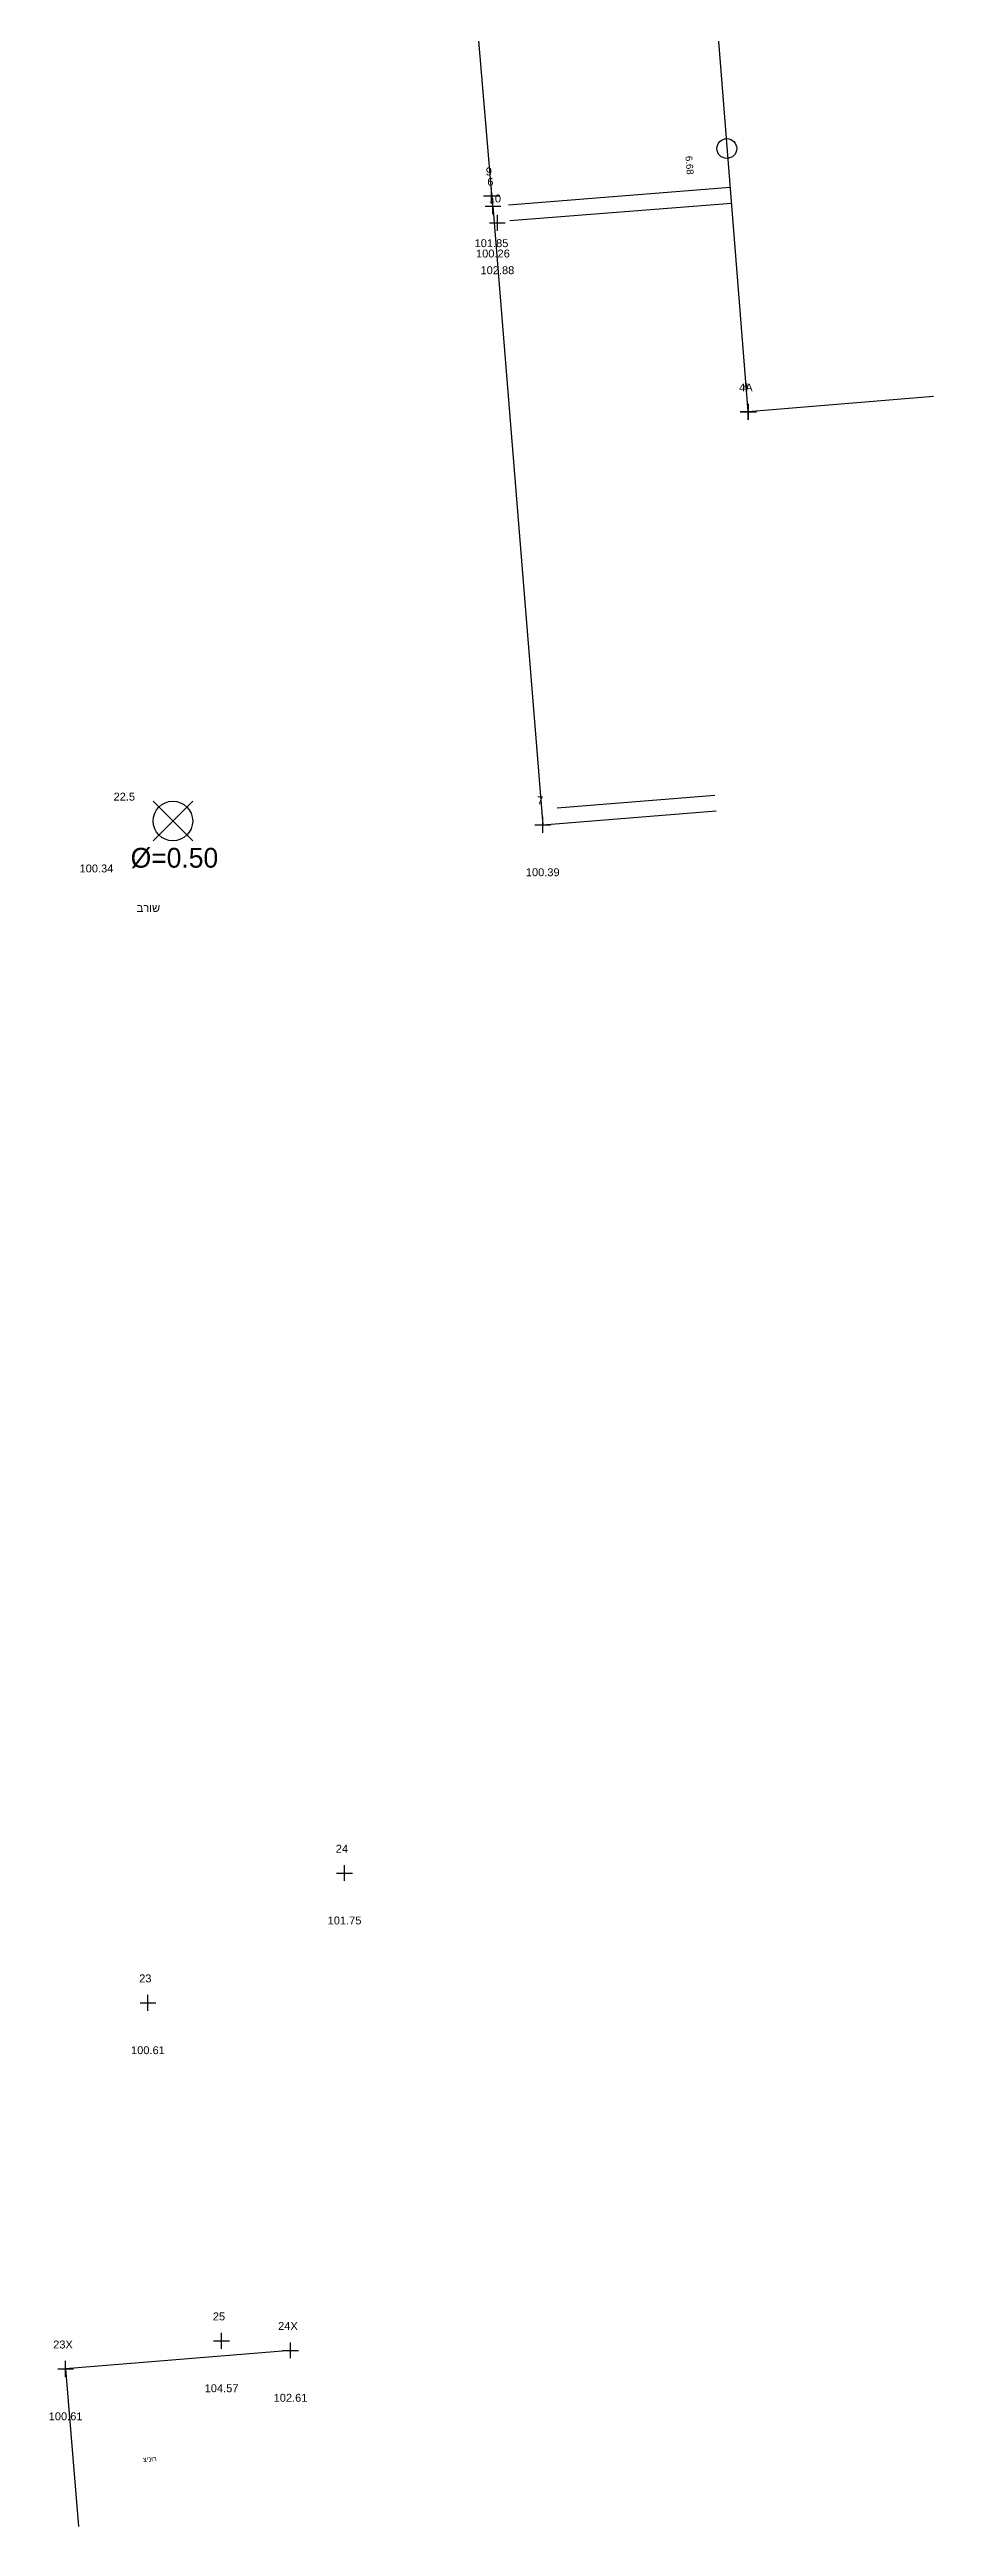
# Model space of a CAD drawing. Header units: metres. Extents: x 963.4 to 1030.8, y 966.5 to 1053.9.
# Drawn here: x 1001.78 to 1012.95, y 966.5 to 997.82 of the extents above; entities that cross this region are included whole.
import ezdxf
from ezdxf.enums import TextEntityAlignment as Align

# ---------------------------------------------------------------- set-up
doc = ezdxf.new("R2010")
doc.units = ezdxf.units.M
for name, color, linetype in [('C1609', 7, 'Continuous'), ('M1000', 7, 'Continuous'), ('M2200', 7, 'Continuous'), ('M2605', 7, 'Continuous'), ('M2801', 7, 'Continuous'), ('TR_PNT', 7, 'Continuous')]:
    doc.layers.add(name, color=color, linetype=linetype)
doc.styles.add('HANIT_TEXT', font='Arial.ttf')
doc.styles.add('hebtxt', font='Arial.ttf')

# ---------------------------------------------------------------- blocks, each defined once
blk = doc.blocks.new('M1502_P')
for p, q in [((-0.4, 0), (0.4, 0)), ((0, -0.4), (0, 0.4))]:
    blk.add_line(p, q)
blk = doc.blocks.new('M2801_E')
for p, q in [((-1, -1), (1, 1)), ((-1, 1), (1, -1))]:
    blk.add_line(p, q)
blk.add_circle((0, 0), 1)
blk = doc.blocks.new('C1609')
blk.add_circle((0, 0), 0.5)
blk = doc.blocks.new('M1000_E')

msp = doc.modelspace()

# ---------------------------------------------------------------- linework, layer by layer
at = {"layer": 'M2200'}
for p, q in [((1010.61, 993.245), (1012.953, 993.44)), ((1004.824, 968.725, 102.606), (1001.98, 968.491, 102.606))]:
    msp.add_line(p, q, dxfattribs=at)
msp.add_lwpolyline([(1010.61, 993.245), (1010.238, 997.925), (1010.066, 999.903)], dxfattribs=at)
at = {"layer": 'M2200', "elevation": 100.612}
msp.add_lwpolyline([(1001.98, 968.491), (1002.144, 966.498), (1002.144, 966.498)], dxfattribs=at)
at = {"layer": 'M2605'}
for p, q in [((1008.196, 988.234, 100.393), (1010.19, 988.395, 100.393)), ((1008.013, 988.019, 100.393), (1010.206, 988.196, 100.393))]:
    msp.add_line(p, q, dxfattribs=at)
at = {"layer": 'M2605', "elevation": 100.259}
for points in [[(1007.383, 995.844), (1006.603, 1005.062), (1006.169, 1010.976)], [(1007.582, 995.86), (1010.384, 996.083)], [(1007.598, 995.66), (1010.4, 995.883)], [(1007.383, 995.844), (1008.013, 988.019)]]:
    msp.add_lwpolyline(points, dxfattribs=at)

# ---------------------------------------------------------------- block references
at = {"layer": 'C1609'}
ref = msp.add_blockref('C1609', (1010.341, 996.572), dxfattribs=dict(at, xscale=0.25, yscale=0.25, zscale=0.25, rotation=274.71))
ref.add_attrib('CALC_LENGTH', '6.68', dxfattribs={"layer": '0', "height": 0.0875, "rotation": -85.29, "style": 'hebtxt'}).set_placement((1009.826, 996.357), align=Align.CENTER)
at = {"layer": 'M1000'}
ref = msp.add_blockref('M1000_E', (1003.7, 967.246), dxfattribs=dict(at, xscale=0.25, yscale=0.25, zscale=0.25, rotation=4.7))
ref.add_attrib('DESC', 'צינור', dxfattribs={"layer": '0', "height": 0.0625, "rotation": 4.7, "style": 'hebtxt'}).set_placement((1003.047, 967.318), align=Align.CENTER)
at = {"layer": 'M2801'}
ref = msp.add_blockref('M2801_E', (1003.337, 988.067, 100.341), dxfattribs=dict(at, xscale=0.25, yscale=0.25, zscale=0.25))
ref.add_attrib('NAME', '22.5', dxfattribs={"layer": '0', "height": 0.1, "style": 'HANIT_TEXT'}).set_placement((1002.722, 988.325, 100.341), align=Align.CENTER)
ref.add_attrib('HEIGHT', '100.34', dxfattribs={"layer": '0', "height": 0.1, "style": 'HANIT_TEXT'}).set_placement((1002.37, 987.417, 100.341), align=Align.CENTER)
ref.add_attrib('MARK', 'ברוש', dxfattribs={"layer": '0', "height": 0.1, "style": 'HANIT_TEXT'}).set_placement((1003.027, 986.917, 100.341), align=Align.CENTER)
at = {"layer": 'TR_PNT'}
ref = msp.add_blockref('M1502_P', (1007.365, 995.975, 101.85), dxfattribs=dict(at, xscale=0.25, yscale=0.25, zscale=0.25))
ref.add_attrib('NAME', '9', dxfattribs={"layer": '0', "height": 0.1, "style": 'HANIT_TEXT'}).set_placement((1007.332, 996.233, 101.85), align=Align.CENTER)
ref.add_attrib('HEIGHT', '101.85', dxfattribs={"layer": '0', "height": 0.1, "style": 'HANIT_TEXT'}).set_placement((1007.365, 995.325, 101.85), align=Align.CENTER)
ref = msp.add_blockref('M1502_P', (1007.383, 995.844, 100.259), dxfattribs=dict(at, xscale=0.25, yscale=0.25, zscale=0.25))
ref.add_attrib('NAME', '6', dxfattribs={"layer": '0', "height": 0.1, "style": 'HANIT_TEXT'}).set_placement((1007.351, 996.102, 100.259), align=Align.CENTER)
ref.add_attrib('HEIGHT', '100.26', dxfattribs={"layer": '0', "height": 0.1, "style": 'HANIT_TEXT'}).set_placement((1007.383, 995.194, 100.259), align=Align.CENTER)
ref = msp.add_blockref('M1502_P', (1007.44, 995.633, 102.882), dxfattribs=dict(at, xscale=0.25, yscale=0.25, zscale=0.25))
ref.add_attrib('NAME', '10', dxfattribs={"layer": '0', "height": 0.1, "style": 'HANIT_TEXT'}).set_placement((1007.408, 995.891, 102.882), align=Align.CENTER)
ref.add_attrib('HEIGHT', '102.88', dxfattribs={"layer": '0', "height": 0.1, "style": 'HANIT_TEXT'}).set_placement((1007.44, 994.983, 102.882), align=Align.CENTER)
ref = msp.add_blockref('M1502_P', (1010.615, 993.242), dxfattribs=dict(at, xscale=0.25, yscale=0.25, zscale=0.25))
ref.add_attrib('NAME', '4A', dxfattribs={"layer": '0', "height": 0.1, "style": 'HANIT_TEXT'}).set_placement((1010.582, 993.5), align=Align.CENTER)
ref = msp.add_blockref('M1502_P', (1010.61, 993.245), dxfattribs=dict(at, xscale=0.25, yscale=0.25, zscale=0.25))
ref.add_attrib('NAME', '4', dxfattribs={"layer": '0', "height": 0.1, "style": 'HANIT_TEXT'}).set_placement((1010.577, 993.503), align=Align.CENTER)
ref = msp.add_blockref('M1502_P', (1008.013, 988.019, 100.393), dxfattribs=dict(at, xscale=0.25, yscale=0.25, zscale=0.25))
ref.add_attrib('NAME', '7', dxfattribs={"layer": '0', "height": 0.1, "style": 'HANIT_TEXT'}).set_placement((1007.981, 988.277, 100.393), align=Align.CENTER)
ref.add_attrib('HEIGHT', '100.39', dxfattribs={"layer": '0', "height": 0.1, "style": 'HANIT_TEXT'}).set_placement((1008.013, 987.369, 100.393), align=Align.CENTER)
ref = msp.add_blockref('M1502_P', (1005.507, 974.762, 101.754), dxfattribs=dict(at, xscale=0.25, yscale=0.25, zscale=0.25))
ref.add_attrib('NAME', '24', dxfattribs={"layer": '0', "height": 0.1, "style": 'HANIT_TEXT'}).set_placement((1005.474, 975.019, 101.754), align=Align.CENTER)
ref.add_attrib('HEIGHT', '101.75', dxfattribs={"layer": '0', "height": 0.1, "style": 'HANIT_TEXT'}).set_placement((1005.507, 974.112, 101.754), align=Align.CENTER)
ref = msp.add_blockref('M1502_P', (1003.021, 973.121, 100.611), dxfattribs=dict(at, xscale=0.25, yscale=0.25, zscale=0.25))
ref.add_attrib('NAME', '23', dxfattribs={"layer": '0', "height": 0.1, "style": 'HANIT_TEXT'}).set_placement((1002.988, 973.379, 100.611), align=Align.CENTER)
ref.add_attrib('HEIGHT', '100.61', dxfattribs={"layer": '0', "height": 0.1, "style": 'HANIT_TEXT'}).set_placement((1003.021, 972.471, 100.611), align=Align.CENTER)
ref = msp.add_blockref('M1502_P', (1003.952, 968.846, 104.574), dxfattribs=dict(at, xscale=0.25, yscale=0.25, zscale=0.25))
ref.add_attrib('NAME', '25', dxfattribs={"layer": '0', "height": 0.1, "style": 'HANIT_TEXT'}).set_placement((1003.919, 969.104, 104.574), align=Align.CENTER)
ref.add_attrib('HEIGHT', '104.57', dxfattribs={"layer": '0', "height": 0.1, "style": 'HANIT_TEXT'}).set_placement((1003.952, 968.196, 104.574), align=Align.CENTER)
ref = msp.add_blockref('M1502_P', (1004.824, 968.725, 102.606), dxfattribs=dict(at, xscale=0.25, yscale=0.25, zscale=0.25))
ref.add_attrib('NAME', '24X', dxfattribs={"layer": '0', "height": 0.1, "style": 'HANIT_TEXT'}).set_placement((1004.791, 968.983, 102.606), align=Align.CENTER)
ref.add_attrib('HEIGHT', '102.61', dxfattribs={"layer": '0', "height": 0.1, "style": 'HANIT_TEXT'}).set_placement((1004.824, 968.075, 102.606), align=Align.CENTER)
ref = msp.add_blockref('M1502_P', (1001.98, 968.491, 100.612), dxfattribs=dict(at, xscale=0.25, yscale=0.25, zscale=0.25))
ref.add_attrib('NAME', '23X', dxfattribs={"layer": '0', "height": 0.1, "style": 'HANIT_TEXT'}).set_placement((1001.947, 968.749, 100.612), align=Align.CENTER)
ref.add_attrib('HEIGHT', '100.61', dxfattribs={"layer": '0', "height": 0.1, "style": 'HANIT_TEXT'}).set_placement((1001.98, 967.841, 100.612), align=Align.CENTER)

# ---------------------------------------------------------------- texts
at = {"layer": 'M1000'}
msp.add_text('%%C=0.50', height=0.25, dxfattribs=at).set_placement((1002.803, 987.477))

doc.saveas('drawing.dxf')
